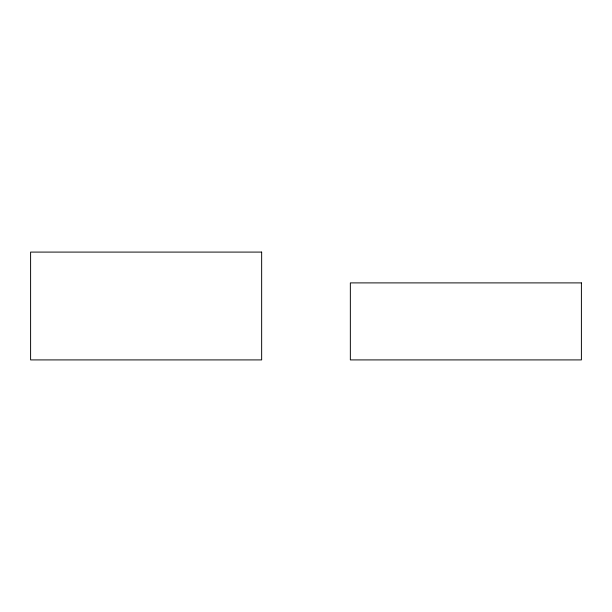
<?xml version="1.0" encoding="UTF-8"?>
<svg xmlns="http://www.w3.org/2000/svg" width="612" height="612" viewBox="0 0 612 612"><rect width="100%" height="100%" fill="white"/><g stroke="black" fill="none" stroke-linecap="round" stroke-linejoin="round"><path stroke-width="0.92" d="M261.653 252.09L30.6 252.09L30.6 359.91L261.653 359.91L261.653 252.09M581.4 282.897L350.347 282.897L350.347 359.91L581.4 359.91L581.4 282.897"/></g></svg>
